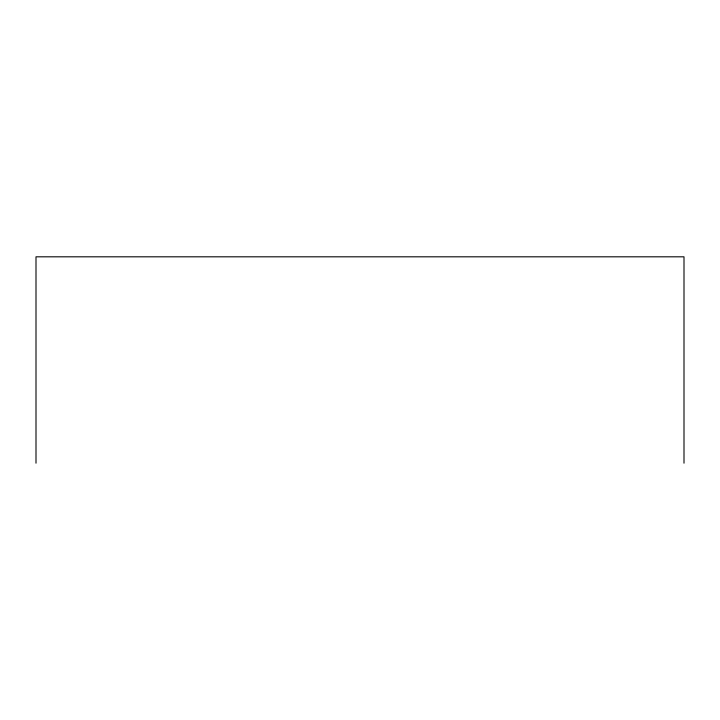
<?xml version="1.0" encoding="UTF-8"?>
<svg xmlns="http://www.w3.org/2000/svg" width="720" height="720" viewBox="0 0 720 720"><rect width="100%" height="100%" fill="white"/><g stroke="black" fill="none" stroke-linecap="round" stroke-linejoin="round"><path stroke-width="1.08" d="M684 463.185L684 256.815L36 256.815L36 463.185"/></g></svg>
